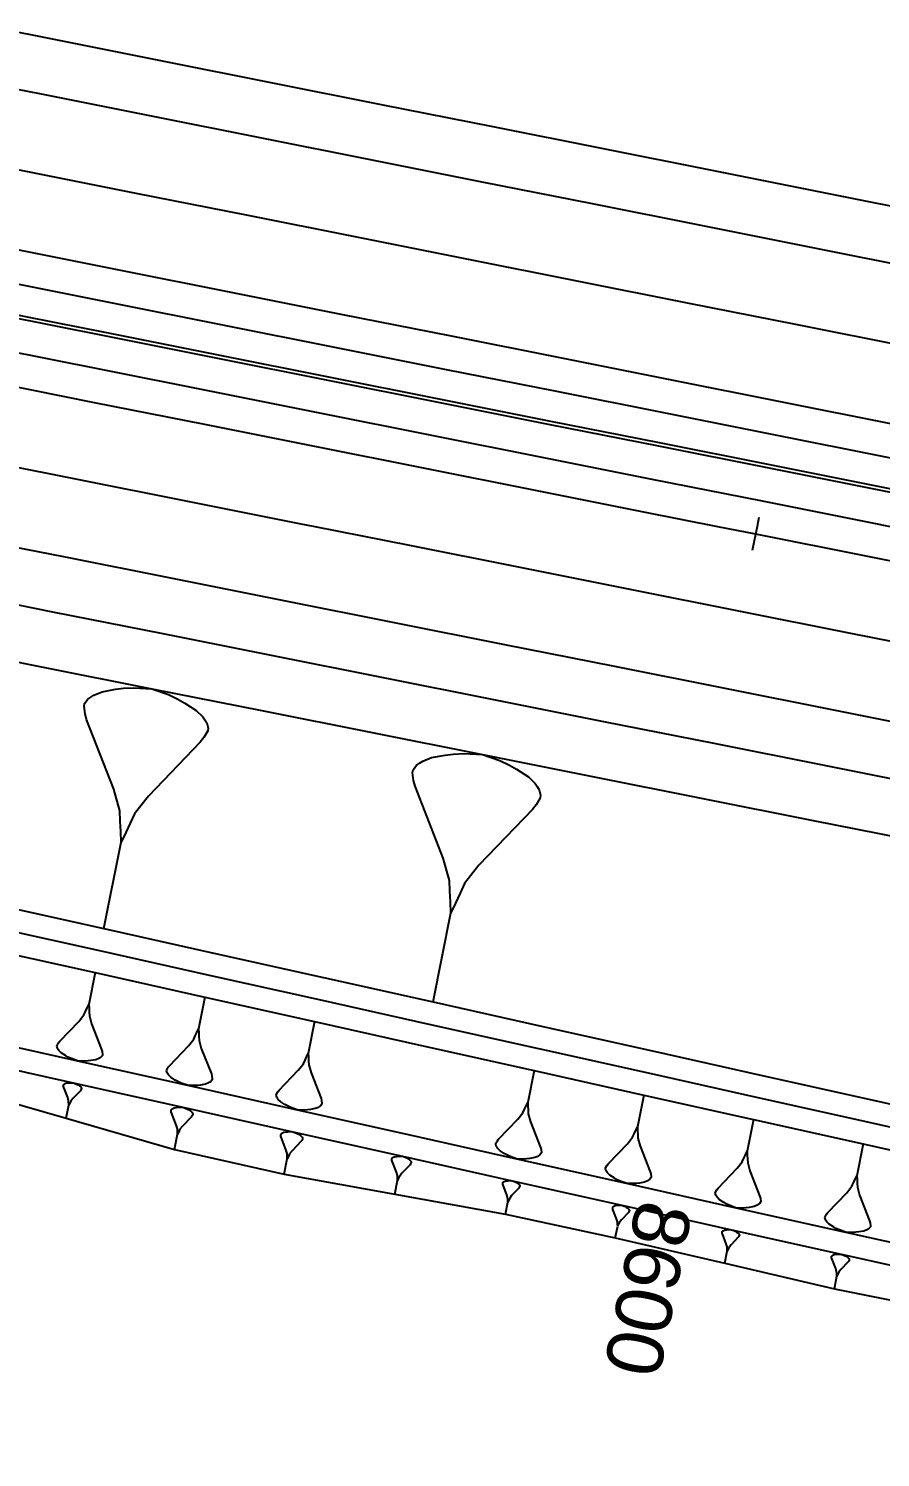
# Model space of a CAD drawing. Extents: x 388537 to 389570, y 804803 to 804975.
# Drawn here: x 389201.3 to 389239.2, y 804858.6 to 804922.2 of the extents above; entities that cross this region are included whole.
import ezdxf
from ezdxf.enums import TextEntityAlignment as Align

# ---------------------------------------------------------------- set-up
doc = ezdxf.new("R2010")
doc.units = 0
doc.layers.get('0').update_dxf_attribs({"linetype": 'CONTINUOUS'})
doc.styles.add('ARIAL', font='ARIAL.FON')

msp = doc.modelspace()

# ---------------------------------------------------------------- linework, layer by layer
at = {"color": 3}
for p, q in [((389233.7483, 804900.4), (389233.6687, 804900)), ((389233.6687, 804900), (389233.4554, 804898.9289))]:
    msp.add_line(p, q, dxfattribs=at)
at = {"color": 7}
for p, q in [((389204.1652, 804892.4895), (389204.5392, 804892.6439)), ((389204.5392, 804892.6439), (389205.1333, 804892.7544)), ((389205.1333, 804892.7544), (389205.4854, 804892.7987)), ((389205.4854, 804892.7987), (389205.9475, 804892.8211)), ((389205.9475, 804892.8211), (389206.7398, 804892.7778)), ((389206.7398, 804892.7778), (389207.4882, 804892.5143)), ((389203.7255, 804892.005), (389203.7474, 804892.1151)), ((389203.7698, 804891.6529), (389203.7255, 804892.005)), ((389203.7474, 804892.1151), (389203.9013, 804892.3132)), ((389203.9013, 804892.3132), (389204.0333, 804892.4014)), ((389204.0333, 804892.4014), (389204.1652, 804892.4895)), ((389207.4882, 804892.5143), (389207.9065, 804892.3166)), ((389207.9065, 804892.3166), (389208.2147, 804892.1408)), ((389208.2147, 804892.1408), (389208.7212, 804891.8112)), ((389203.836, 804891.4109), (389203.7698, 804891.6529)), ((389205.049, 804888.309), (389203.836, 804891.4109)), ((389208.7212, 804891.8112), (389209.0075, 804891.5253)), ((389209.0075, 804891.5253), (389209.0956, 804891.3933)), ((389209.0956, 804891.3933), (389209.1838, 804891.2614)), ((389209.2281, 804890.9093), (389209.0523, 804890.6011)), ((389209.1838, 804891.2614), (389209.25, 804891.0194)), ((389209.25, 804891.0194), (389209.2281, 804890.9093)), ((389208.8984, 804890.4029), (389206.5897, 804888.0022)), ((389209.0523, 804890.6011), (389208.8984, 804890.4029)), ((389218.5223, 804889.3691), (389218.6584, 804889.4601)), ((389218.6584, 804889.4601), (389218.7946, 804889.551)), ((389218.7946, 804889.551), (389219.1805, 804889.7103)), ((389219.1805, 804889.7103), (389219.7934, 804889.8243)), ((389219.7934, 804889.8243), (389220.1567, 804889.87)), ((389220.1567, 804889.87), (389220.6335, 804889.8931)), ((389220.6335, 804889.8931), (389221.4509, 804889.8484)), ((389221.4509, 804889.8484), (389222.2232, 804889.5766)), ((389222.2232, 804889.5766), (389222.6548, 804889.3726)), ((389218.3409, 804889.0511), (389218.3635, 804889.1646)), ((389218.3866, 804888.6878), (389218.3409, 804889.0511)), ((389218.3635, 804889.1646), (389218.5223, 804889.3691)), ((389222.6548, 804889.3726), (389222.9728, 804889.1912)), ((389222.9728, 804889.1912), (389223.4953, 804888.8511)), ((389223.4953, 804888.8511), (389223.7908, 804888.5561)), ((389205.3139, 804887.3409), (389205.049, 804888.309)), ((389218.4549, 804888.4381), (389218.3866, 804888.6878)), ((389219.7065, 804885.2376), (389218.4549, 804888.4381)), ((389223.7908, 804888.5561), (389223.8817, 804888.42)), ((389223.8817, 804888.42), (389223.9726, 804888.2838)), ((389223.9726, 804888.2838), (389224.041, 804888.0341)), ((389206.5897, 804888.0022), (389205.9742, 804887.2094)), ((389223.837, 804887.6025), (389223.6782, 804887.398)), ((389224.0184, 804887.9206), (389223.837, 804887.6025)), ((389224.041, 804888.0341), (389224.0184, 804887.9206)), ((389205.3363, 804886.8788), (389205.3139, 804887.3409)), ((389205.9742, 804887.2094), (389205.7765, 804886.7911)), ((389223.6782, 804887.398), (389221.2961, 804884.9211)), ((389205.3587, 804886.4167), (389205.3363, 804886.8788)), ((389205.3811, 804885.9546), (389205.3587, 804886.4167)), ((389205.5788, 804886.3729), (389205.3811, 804885.9546)), ((389205.7765, 804886.7911), (389205.5788, 804886.3729)), ((389204.6141, 804882.1027), (389205.3811, 804885.9546)), ((389219.9798, 804884.2388), (389219.7065, 804885.2376)), ((389221.2961, 804884.9211), (389220.6611, 804884.1031)), ((389220.0029, 804883.762), (389219.9798, 804884.2388)), ((389220.026, 804883.2852), (389220.0029, 804883.762)), ((389220.6611, 804884.1031), (389220.4571, 804883.6715)), ((389220.0491, 804882.8084), (389220.026, 804883.2852)), ((389220.2531, 804883.2399), (389220.0491, 804882.8084)), ((389220.4571, 804883.6715), (389220.2531, 804883.2399)), ((389219.2577, 804878.8341), (389220.0491, 804882.8084)), ((389204.2235, 804880.1413), (389203.9415, 804878.7251)), ((389203.8688, 804878.5713), (389203.9415, 804878.7251)), ((389203.9415, 804878.7251), (389203.9498, 804878.5552)), ((389209.1047, 804879.0517), (389208.8227, 804877.6356)), ((389203.4972, 804877.9723), (389203.7235, 804878.2637)), ((389203.7235, 804878.2637), (389203.7962, 804878.4175)), ((389203.7962, 804878.4175), (389203.8688, 804878.5713)), ((389203.9498, 804878.5552), (389203.958, 804878.3853)), ((389203.958, 804878.3853), (389203.9662, 804878.2154)), ((389203.9662, 804878.2154), (389204.0636, 804877.8595)), ((389202.6484, 804877.0896), (389203.4972, 804877.9723)), ((389204.0636, 804877.8595), (389204.5096, 804876.719)), ((389208.6774, 804877.328), (389208.7501, 804877.4818)), ((389208.7501, 804877.4818), (389208.8227, 804877.6356)), ((389208.8227, 804877.6356), (389208.831, 804877.4657)), ((389208.831, 804877.4657), (389208.8392, 804877.2958)), ((389213.9859, 804877.9622), (389213.704, 804876.5461)), ((389202.5191, 804876.863), (389202.5271, 804876.9034)), ((389202.5434, 804876.774), (389202.5191, 804876.863)), ((389202.5271, 804876.9034), (389202.5918, 804877.0168)), ((389202.5758, 804876.7255), (389202.5434, 804876.774)), ((389202.6082, 804876.677), (389202.5758, 804876.7255)), ((389202.5918, 804877.0168), (389202.6484, 804877.0896)), ((389204.5096, 804876.719), (389204.5339, 804876.63)), ((389207.5296, 804876.0002), (389208.3784, 804876.8828)), ((389208.3784, 804876.8828), (389208.6047, 804877.1743)), ((389208.6047, 804877.1743), (389208.6774, 804877.328)), ((389208.8392, 804877.2958), (389208.8474, 804877.1259)), ((389208.8474, 804877.1259), (389208.9448, 804876.77)), ((389208.9448, 804876.77), (389209.3908, 804875.6296)), ((389202.7135, 804876.5719), (389202.6082, 804876.677)), ((389202.8997, 804876.4507), (389202.7135, 804876.5719)), ((389203.013, 804876.386), (389202.8997, 804876.4507)), ((389203.1668, 804876.3133), (389203.013, 804876.386)), ((389203.442, 804876.2165), (389203.1668, 804876.3133)), ((389203.7333, 804876.2005), (389203.442, 804876.2165)), ((389203.9032, 804876.2088), (389203.7333, 804876.2005)), ((389204.0326, 804876.2251), (389203.9032, 804876.2088)), ((389204.2511, 804876.2657), (389204.0326, 804876.2251)), ((389204.3886, 804876.3225), (389204.2511, 804876.2657)), ((389204.4371, 804876.3549), (389204.3886, 804876.3225)), ((389204.4856, 804876.3873), (389204.4371, 804876.3549)), ((389204.5422, 804876.4601), (389204.4856, 804876.3873)), ((389204.5339, 804876.63), (389204.5502, 804876.5006)), ((389204.5502, 804876.5006), (389204.5422, 804876.4601)), ((389213.2596, 804875.7933), (389213.4859, 804876.0848)), ((389213.4859, 804876.0848), (389213.5586, 804876.2386)), ((389213.5586, 804876.2386), (389213.6313, 804876.3923)), ((389213.6313, 804876.3923), (389213.704, 804876.5461)), ((389213.704, 804876.5461), (389213.7122, 804876.3762)), ((389213.7122, 804876.3762), (389213.7204, 804876.2063)), ((389213.7204, 804876.2063), (389213.7287, 804876.0364)), ((389207.4004, 804875.7735), (389207.4084, 804875.814)), ((389207.4247, 804875.6846), (389207.4004, 804875.7735)), ((389207.4084, 804875.814), (389207.473, 804875.9273)), ((389207.4571, 804875.6361), (389207.4247, 804875.6846)), ((389207.4895, 804875.5875), (389207.4571, 804875.6361)), ((389207.473, 804875.9273), (389207.5296, 804876.0002)), ((389207.5948, 804875.4824), (389207.4895, 804875.5875)), ((389207.781, 804875.3612), (389207.5948, 804875.4824)), ((389209.3908, 804875.6296), (389209.4151, 804875.5406)), ((389209.4151, 804875.5406), (389209.4314, 804875.4112)), ((389212.4109, 804874.9108), (389213.2596, 804875.7933)), ((389213.7287, 804876.0364), (389213.8261, 804875.6805)), ((389213.8261, 804875.6805), (389214.272, 804874.5402)), ((389223.7484, 804875.7831), (389223.4664, 804874.3671)), ((389202.8047, 804875.1224), (389202.8079, 804875.1385)), ((389202.8112, 804875.0708), (389202.8047, 804875.1224)), ((389202.8079, 804875.1385), (389202.8305, 804875.1676)), ((389202.8209, 804875.0353), (389202.8112, 804875.0708)), ((389202.9988, 804874.5804), (389202.8209, 804875.0353)), ((389202.8305, 804875.1676), (389202.8498, 804875.1805)), ((389202.8498, 804875.1805), (389202.8692, 804875.1935)), ((389202.8692, 804875.1935), (389202.924, 804875.2161)), ((389202.924, 804875.2161), (389203.0111, 804875.2323)), ((389203.0111, 804875.2323), (389203.0628, 804875.2388)), ((389203.0628, 804875.2388), (389203.1305, 804875.2421)), ((389203.1305, 804875.2421), (389203.2467, 804875.2357)), ((389203.5633, 804874.8875), (389203.2247, 804874.5354)), ((389203.2467, 804875.2357), (389203.3565, 804875.1971)), ((389203.3565, 804875.1971), (389203.4178, 804875.1681)), ((389203.4178, 804875.1681), (389203.463, 804875.1423)), ((389203.463, 804875.1423), (389203.5373, 804875.094)), ((389203.5373, 804875.094), (389203.5793, 804875.0521)), ((389203.5858, 804874.9165), (389203.5633, 804874.8875)), ((389203.5793, 804875.0521), (389203.5922, 804875.0327)), ((389203.6116, 804874.9617), (389203.5858, 804874.9165)), ((389203.5922, 804875.0327), (389203.6051, 804875.0134)), ((389203.6051, 804875.0134), (389203.6148, 804874.9779)), ((389203.6148, 804874.9779), (389203.6116, 804874.9617)), ((389207.8943, 804875.2966), (389207.781, 804875.3612)), ((389208.0481, 804875.2239), (389207.8943, 804875.2966)), ((389208.3232, 804875.1271), (389208.0481, 804875.2239)), ((389208.6145, 804875.1111), (389208.3232, 804875.1271)), ((389208.7844, 804875.1194), (389208.6145, 804875.1111)), ((389208.9138, 804875.1357), (389208.7844, 804875.1194)), ((389209.1323, 804875.1763), (389208.9138, 804875.1357)), ((389209.2698, 804875.233), (389209.1323, 804875.1763)), ((389209.3183, 804875.2654), (389209.2698, 804875.233)), ((389209.3668, 804875.2979), (389209.3183, 804875.2654)), ((389209.4234, 804875.3707), (389209.3668, 804875.2979)), ((389209.4314, 804875.4112), (389209.4234, 804875.3707)), ((389212.2897, 804874.7246), (389212.3543, 804874.8379)), ((389212.3543, 804874.8379), (389212.4109, 804874.9108)), ((389202.935, 804873.6703), (389203.0475, 804874.2351)), ((389203.0376, 804874.4384), (389202.9988, 804874.5804)), ((389203.0409, 804874.3707), (389203.0376, 804874.4384)), ((389203.0442, 804874.3029), (389203.0409, 804874.3707)), ((389203.0475, 804874.2351), (389203.0442, 804874.3029)), ((389203.0765, 804874.2965), (389203.0475, 804874.2351)), ((389203.1055, 804874.3578), (389203.0765, 804874.2965)), ((389203.1344, 804874.4191), (389203.1055, 804874.3578)), ((389203.2247, 804874.5354), (389203.1344, 804874.4191)), ((389212.2816, 804874.6841), (389212.2897, 804874.7246)), ((389212.306, 804874.5951), (389212.2816, 804874.6841)), ((389212.3384, 804874.5466), (389212.306, 804874.5951)), ((389212.3708, 804874.4981), (389212.3384, 804874.5466)), ((389212.476, 804874.393), (389212.3708, 804874.4981)), ((389212.6622, 804874.2718), (389212.476, 804874.393)), ((389212.7755, 804874.2072), (389212.6622, 804874.2718)), ((389212.9293, 804874.1345), (389212.7755, 804874.2072)), ((389214.1995, 804874.176), (389214.151, 804874.1436)), ((389214.248, 804874.2084), (389214.1995, 804874.176)), ((389214.3046, 804874.2813), (389214.248, 804874.2084)), ((389214.272, 804874.5402), (389214.2963, 804874.4512)), ((389214.2963, 804874.4512), (389214.3126, 804874.3218)), ((389214.3126, 804874.3218), (389214.3046, 804874.2813)), ((389223.321, 804874.0596), (389223.3937, 804874.2134)), ((389223.3937, 804874.2134), (389223.4664, 804874.3671)), ((389223.4664, 804874.3671), (389223.4746, 804874.1973)), ((389223.4746, 804874.1973), (389223.4829, 804874.0274)), ((389228.6296, 804874.6936), (389228.3476, 804873.2776)), ((389207.5984, 804874.0106), (389207.6023, 804874.0299)), ((389207.6062, 804873.9487), (389207.5984, 804874.0106)), ((389207.6023, 804874.0299), (389207.6293, 804874.0647)), ((389207.6178, 804873.9062), (389207.6062, 804873.9487)), ((389207.8309, 804873.3612), (389207.6178, 804873.9062)), ((389207.6293, 804874.0647), (389207.6525, 804874.0802)), ((389207.6525, 804874.0802), (389207.6757, 804874.0957)), ((389207.6757, 804874.0957), (389207.7414, 804874.1228)), ((389207.7414, 804874.1228), (389207.8457, 804874.1422)), ((389207.8457, 804874.1422), (389207.9076, 804874.15)), ((389207.9076, 804874.15), (389207.9888, 804874.1539)), ((389207.9888, 804874.1539), (389208.1279, 804874.1463)), ((389208.5072, 804873.7291), (389208.1016, 804873.3074)), ((389208.1279, 804874.1463), (389208.2594, 804874.1)), ((389208.2594, 804874.1), (389208.3329, 804874.0653)), ((389208.3329, 804874.0653), (389208.3871, 804874.0344)), ((389208.3871, 804874.0344), (389208.476, 804873.9765)), ((389208.476, 804873.9765), (389208.5263, 804873.9263)), ((389208.5342, 804873.7639), (389208.5072, 804873.7291)), ((389208.5263, 804873.9263), (389208.5418, 804873.9031)), ((389208.5651, 804873.8181), (389208.5342, 804873.7639)), ((389208.5418, 804873.9031), (389208.5573, 804873.8799)), ((389208.5573, 804873.8799), (389208.5689, 804873.8374)), ((389208.5689, 804873.8374), (389208.5651, 804873.8181)), ((389213.2045, 804874.0377), (389212.9293, 804874.1345)), ((389213.4957, 804874.0217), (389213.2045, 804874.0377)), ((389213.6656, 804874.03), (389213.4957, 804874.0217)), ((389213.7951, 804874.0462), (389213.6656, 804874.03)), ((389214.0135, 804874.0869), (389213.7951, 804874.0462)), ((389214.151, 804874.1436), (389214.0135, 804874.0869)), ((389222.1734, 804872.7319), (389223.0221, 804873.6144)), ((389223.0221, 804873.6144), (389223.2484, 804873.9058)), ((389223.2484, 804873.9058), (389223.321, 804874.0596)), ((389223.4829, 804874.0274), (389223.4911, 804873.8575)), ((389223.4911, 804873.8575), (389223.5885, 804873.5016)), ((389233.5108, 804873.604), (389233.2288, 804872.1882)), ((389207.7545, 804872.2709), (389207.8893, 804872.9476)), ((389207.8775, 804873.1912), (389207.8309, 804873.3612)), ((389207.8814, 804873.11), (389207.8775, 804873.1912)), ((389207.8853, 804873.0288), (389207.8814, 804873.11)), ((389207.8893, 804872.9476), (389207.8853, 804873.0288)), ((389207.924, 804873.0211), (389207.8893, 804872.9476)), ((389207.9587, 804873.0946), (389207.924, 804873.0211)), ((389207.9935, 804873.1681), (389207.9587, 804873.0946)), ((389208.1016, 804873.3074), (389207.9935, 804873.1681)), ((389212.4761, 804872.9203), (389212.48, 804872.9397)), ((389212.484, 804872.858), (389212.4761, 804872.9203)), ((389212.48, 804872.9397), (389212.5072, 804872.9748)), ((389212.5072, 804872.9748), (389212.5306, 804872.9904)), ((389212.5306, 804872.9904), (389212.5539, 804873.0059)), ((389212.5539, 804873.0059), (389212.62, 804873.0332)), ((389212.62, 804873.0332), (389212.7251, 804873.0528)), ((389212.7251, 804873.0528), (389212.7874, 804873.0606)), ((389212.7874, 804873.0606), (389212.8691, 804873.0646)), ((389212.8691, 804873.0646), (389213.0092, 804873.0569)), ((389213.0092, 804873.0569), (389213.1415, 804873.0103)), ((389213.1415, 804873.0103), (389213.2155, 804872.9754)), ((389213.2155, 804872.9754), (389213.27, 804872.9443)), ((389213.27, 804872.9443), (389213.3596, 804872.886)), ((389223.5885, 804873.5016), (389224.0344, 804872.3613)), ((389228.1296, 804872.8164), (389228.2023, 804872.9701)), ((389228.2023, 804872.9701), (389228.2749, 804873.1239)), ((389228.2749, 804873.1239), (389228.3476, 804873.2776)), ((389228.3476, 804873.2776), (389228.3559, 804873.1078)), ((389228.3559, 804873.1078), (389228.3641, 804872.9379)), ((389228.3641, 804872.9379), (389228.3723, 804872.768)), ((389212.4957, 804872.8152), (389212.484, 804872.858)), ((389212.7102, 804872.2667), (389212.4957, 804872.8152)), ((389212.757, 804872.0955), (389212.7102, 804872.2667)), ((389213.3909, 804872.6369), (389212.9827, 804872.2124)), ((389213.3596, 804872.886), (389213.4102, 804872.8354)), ((389213.4181, 804872.672), (389213.3909, 804872.6369)), ((389213.4102, 804872.8354), (389213.4258, 804872.8121)), ((389213.4492, 804872.7265), (389213.4181, 804872.672)), ((389213.4258, 804872.8121), (389213.4414, 804872.7888)), ((389213.4414, 804872.7888), (389213.4531, 804872.746)), ((389213.4531, 804872.746), (389213.4492, 804872.7265)), ((389222.0441, 804872.5053), (389222.0522, 804872.5457)), ((389222.0685, 804872.4163), (389222.0441, 804872.5053)), ((389222.0522, 804872.5457), (389222.1168, 804872.659)), ((389222.1009, 804872.3678), (389222.0685, 804872.4163)), ((389222.1333, 804872.3193), (389222.1009, 804872.3678)), ((389222.1168, 804872.659), (389222.1734, 804872.7319)), ((389222.2386, 804872.2142), (389222.1333, 804872.3193)), ((389224.0344, 804872.3613), (389224.0587, 804872.2723)), ((389224.0587, 804872.2723), (389224.075, 804872.1429)), ((389227.0547, 804871.6424), (389227.9033, 804872.5249)), ((389227.9033, 804872.5249), (389228.1296, 804872.8164)), ((389228.3723, 804872.768), (389228.4697, 804872.4122)), ((389228.4697, 804872.4122), (389228.9156, 804871.2719)), ((389238.392, 804872.5145), (389238.1101, 804871.0987)), ((389212.6333, 804871.1692), (389212.7689, 804871.8503)), ((389212.761, 804872.0138), (389212.757, 804872.0955)), ((389212.765, 804871.932), (389212.761, 804872.0138)), ((389212.7689, 804871.8503), (389212.765, 804871.932)), ((389212.8039, 804871.9243), (389212.7689, 804871.8503)), ((389212.8388, 804871.9983), (389212.8039, 804871.9243)), ((389212.8738, 804872.0722), (389212.8388, 804871.9983)), ((389212.9827, 804872.2124), (389212.8738, 804872.0722)), ((389217.415, 804871.8456), (389217.4184, 804871.863)), ((389217.4219, 804871.7901), (389217.415, 804871.8456)), ((389217.4184, 804871.863), (389217.4427, 804871.8942)), ((389217.4324, 804871.7519), (389217.4219, 804871.7901)), ((389217.6237, 804871.2626), (389217.4324, 804871.7519)), ((389217.4427, 804871.8942), (389217.4635, 804871.9081)), ((389217.4635, 804871.9081), (389217.4843, 804871.922)), ((389217.4843, 804871.922), (389217.5433, 804871.9464)), ((389217.5433, 804871.9464), (389217.637, 804871.9638)), ((389217.637, 804871.9638), (389217.6925, 804871.9708)), ((389217.6925, 804871.9708), (389217.7654, 804871.9743)), ((389217.7654, 804871.9743), (389217.8904, 804871.9675)), ((389217.8904, 804871.9675), (389218.0085, 804871.9259)), ((389218.0085, 804871.9259), (389218.0745, 804871.8948)), ((389218.0745, 804871.8948), (389218.1231, 804871.867)), ((389218.1231, 804871.867), (389218.203, 804871.815)), ((389218.203, 804871.815), (389218.2481, 804871.7699)), ((389218.2481, 804871.7699), (389218.262, 804871.7491)), ((389218.2829, 804871.6728), (389218.2552, 804871.6242)), ((389218.262, 804871.7491), (389218.2759, 804871.7283)), ((389218.2759, 804871.7283), (389218.2864, 804871.6901)), ((389218.2864, 804871.6901), (389218.2829, 804871.6728)), ((389222.4247, 804872.093), (389222.2386, 804872.2142)), ((389222.538, 804872.0284), (389222.4247, 804872.093)), ((389222.6918, 804871.9557), (389222.538, 804872.0284)), ((389222.9669, 804871.8588), (389222.6918, 804871.9557)), ((389223.2582, 804871.8429), (389222.9669, 804871.8588)), ((389223.4281, 804871.8511), (389223.2582, 804871.8429)), ((389223.5575, 804871.8674), (389223.4281, 804871.8511)), ((389223.7759, 804871.9081), (389223.5575, 804871.8674)), ((389223.9134, 804871.9648), (389223.7759, 804871.9081)), ((389223.9619, 804871.9972), (389223.9134, 804871.9648)), ((389224.0104, 804872.0296), (389223.9619, 804871.9972)), ((389224.067, 804872.1025), (389224.0104, 804872.0296)), ((389224.075, 804872.1429), (389224.067, 804872.1025)), ((389226.9981, 804871.5696), (389227.0547, 804871.6424)), ((389232.7846, 804871.4355), (389233.0108, 804871.7269)), ((389233.0108, 804871.7269), (389233.0835, 804871.8806)), ((389233.0835, 804871.8806), (389233.1562, 804872.0344)), ((389233.1562, 804872.0344), (389233.2288, 804872.1882)), ((389233.2288, 804872.1882), (389233.2371, 804872.0183)), ((389233.2371, 804872.0183), (389233.2453, 804871.8484)), ((389233.2453, 804871.8484), (389233.2535, 804871.6785)), ((389233.2535, 804871.6785), (389233.3509, 804871.3227)), ((389217.6655, 804871.1099), (389217.6237, 804871.2626)), ((389217.669, 804871.037), (389217.6655, 804871.1099)), ((389217.6726, 804870.9641), (389217.669, 804871.037)), ((389217.7385, 804871.0232), (389217.7073, 804870.9572)), ((389217.7697, 804871.0892), (389217.7385, 804871.0232)), ((389217.8668, 804871.2142), (389217.7697, 804871.0892)), ((389218.2309, 804871.5929), (389217.8668, 804871.2142)), ((389218.2552, 804871.6242), (389218.2309, 804871.5929)), ((389226.9254, 804871.4158), (389226.9335, 804871.4563)), ((389226.9498, 804871.3269), (389226.9254, 804871.4158)), ((389226.9335, 804871.4563), (389226.9981, 804871.5696)), ((389226.9822, 804871.2784), (389226.9498, 804871.3269)), ((389227.0146, 804871.2298), (389226.9822, 804871.2784)), ((389227.1198, 804871.1248), (389227.0146, 804871.2298)), ((389227.306, 804871.0036), (389227.1198, 804871.1248)), ((389227.4193, 804870.939), (389227.306, 804871.0036)), ((389228.9482, 804871.013), (389228.8916, 804870.9402)), ((389228.9156, 804871.2719), (389228.9399, 804871.1829)), ((389228.9399, 804871.1829), (389228.9562, 804871.0535)), ((389228.9562, 804871.0535), (389228.9482, 804871.013)), ((389231.9359, 804870.553), (389232.7846, 804871.4355)), ((389233.3509, 804871.3227), (389233.7968, 804870.1825)), ((389238.0374, 804870.9449), (389238.1101, 804871.0987)), ((389238.1101, 804871.0987), (389238.1183, 804870.9288)), ((389217.5551, 804870.2836), (389217.6761, 804870.8912)), ((389217.6761, 804870.8912), (389217.6726, 804870.9641)), ((389217.7073, 804870.9572), (389217.6761, 804870.8912)), ((389222.3529, 804870.7707), (389222.3559, 804870.786)), ((389222.359, 804870.7218), (389222.3529, 804870.7707)), ((389222.3559, 804870.786), (389222.3773, 804870.8136)), ((389222.3682, 804870.6882), (389222.359, 804870.7218)), ((389222.5367, 804870.2572), (389222.3682, 804870.6882)), ((389222.3773, 804870.8136), (389222.3956, 804870.8258)), ((389222.3956, 804870.8258), (389222.414, 804870.838)), ((389222.414, 804870.838), (389222.4659, 804870.8595)), ((389222.4659, 804870.8595), (389222.5485, 804870.8749)), ((389222.5485, 804870.8749), (389222.5974, 804870.881)), ((389222.5974, 804870.881), (389222.6616, 804870.8841)), ((389222.6616, 804870.8841), (389222.7717, 804870.8781)), ((389223.0716, 804870.5481), (389222.7508, 804870.2146)), ((389222.7717, 804870.8781), (389222.8756, 804870.8415)), ((389222.8756, 804870.8415), (389222.9338, 804870.814)), ((389222.9338, 804870.814), (389222.9766, 804870.7896)), ((389222.9766, 804870.7896), (389223.0469, 804870.7438)), ((389223.0469, 804870.7438), (389223.0867, 804870.7041)), ((389223.0929, 804870.5757), (389223.0716, 804870.5481)), ((389223.0867, 804870.7041), (389223.099, 804870.6858)), ((389223.1174, 804870.6185), (389223.0929, 804870.5757)), ((389223.099, 804870.6858), (389223.1112, 804870.6674)), ((389223.1112, 804870.6674), (389223.1204, 804870.6338)), ((389223.1204, 804870.6338), (389223.1174, 804870.6185)), ((389227.573, 804870.8663), (389227.4193, 804870.939)), ((389227.8482, 804870.7694), (389227.573, 804870.8663)), ((389228.1394, 804870.7535), (389227.8482, 804870.7694)), ((389228.3093, 804870.7617), (389228.1394, 804870.7535)), ((389228.4387, 804870.778), (389228.3093, 804870.7617)), ((389228.6571, 804870.8187), (389228.4387, 804870.778)), ((389228.7946, 804870.8754), (389228.6571, 804870.8187)), ((389228.8431, 804870.9078), (389228.7946, 804870.8754)), ((389228.8916, 804870.9402), (389228.8431, 804870.9078)), ((389231.8067, 804870.3264), (389231.8147, 804870.3669)), ((389231.8147, 804870.3669), (389231.8794, 804870.4802)), ((389231.8794, 804870.4802), (389231.9359, 804870.553)), ((389237.6658, 804870.346), (389237.892, 804870.6374)), ((389237.892, 804870.6374), (389237.9647, 804870.7912)), ((389237.9647, 804870.7912), (389238.0374, 804870.9449)), ((389238.1183, 804870.9288), (389238.1265, 804870.7589)), ((389238.1265, 804870.7589), (389238.1348, 804870.5891)), ((389238.1348, 804870.5891), (389238.2321, 804870.2332)), ((389222.4763, 804869.395), (389222.5829, 804869.9301)), ((389222.5736, 804870.1227), (389222.5367, 804870.2572)), ((389222.5767, 804870.0585), (389222.5736, 804870.1227)), ((389222.5798, 804869.9943), (389222.5767, 804870.0585)), ((389222.5829, 804869.9301), (389222.5798, 804869.9943)), ((389222.6104, 804869.9882), (389222.5829, 804869.9301)), ((389222.6378, 804870.0463), (389222.6104, 804869.9882)), ((389222.6653, 804870.1045), (389222.6378, 804870.0463)), ((389222.7508, 804870.2146), (389222.6653, 804870.1045)), ((389227.2469, 804869.6988), (389227.2678, 804869.7257)), ((389227.2678, 804869.7257), (389227.2857, 804869.7376)), ((389227.2857, 804869.7376), (389227.3036, 804869.7496)), ((389227.3036, 804869.7496), (389227.3544, 804869.7705)), ((389227.3544, 804869.7705), (389227.4349, 804869.7855)), ((389227.4349, 804869.7855), (389227.4827, 804869.7915)), ((389227.4827, 804869.7915), (389227.5454, 804869.7946)), ((389227.5454, 804869.7946), (389227.6529, 804869.7887)), ((389227.6529, 804869.7887), (389227.7544, 804869.7529)), ((389227.7544, 804869.7529), (389227.8112, 804869.7261)), ((389227.8112, 804869.7261), (389227.853, 804869.7023)), ((389231.831, 804870.2374), (389231.8067, 804870.3264)), ((389231.8634, 804870.1889), (389231.831, 804870.2374)), ((389231.8958, 804870.1404), (389231.8634, 804870.1889)), ((389232.0011, 804870.0353), (389231.8958, 804870.1404)), ((389232.1872, 804869.9142), (389232.0011, 804870.0353)), ((389232.3005, 804869.8495), (389232.1872, 804869.9142)), ((389232.4543, 804869.7769), (389232.3005, 804869.8495)), ((389232.7294, 804869.68), (389232.4543, 804869.7769)), ((389233.5383, 804869.7292), (389233.3199, 804869.6886)), ((389233.6758, 804869.786), (389233.5383, 804869.7292)), ((389233.7243, 804869.8184), (389233.6758, 804869.786)), ((389233.7728, 804869.8508), (389233.7243, 804869.8184)), ((389233.8294, 804869.9236), (389233.7728, 804869.8508)), ((389233.7968, 804870.1825), (389233.8211, 804870.0935)), ((389233.8211, 804870.0935), (389233.8374, 804869.9641)), ((389233.8374, 804869.9641), (389233.8294, 804869.9236)), ((389236.8172, 804869.4636), (389237.6658, 804870.346)), ((389238.2321, 804870.2332), (389238.678, 804869.093)), ((389227.244, 804869.6839), (389227.2469, 804869.6988)), ((389227.25, 804869.6361), (389227.244, 804869.6839)), ((389227.259, 804869.6033), (389227.25, 804869.6361)), ((389227.4235, 804869.1824), (389227.259, 804869.6033)), ((389227.4595, 804869.0511), (389227.4235, 804869.1824)), ((389227.6325, 804869.1408), (389227.549, 804869.0333)), ((389227.9457, 804869.4665), (389227.6325, 804869.1408)), ((389227.853, 804869.7023), (389227.9217, 804869.6576)), ((389227.9217, 804869.6576), (389227.9605, 804869.6188)), ((389227.9666, 804869.4934), (389227.9457, 804869.4665)), ((389227.9605, 804869.6188), (389227.9725, 804869.6009)), ((389227.9905, 804869.5352), (389227.9666, 804869.4934)), ((389227.9725, 804869.6009), (389227.9844, 804869.583)), ((389227.9844, 804869.583), (389227.9934, 804869.5501)), ((389227.9934, 804869.5501), (389227.9905, 804869.5352)), ((389233.0206, 804869.6641), (389232.7294, 804869.68)), ((389233.1905, 804869.6723), (389233.0206, 804869.6641)), ((389233.3199, 804869.6886), (389233.1905, 804869.6723)), ((389236.6879, 804869.237), (389236.696, 804869.2774)), ((389236.7123, 804869.148), (389236.6879, 804869.237)), ((389236.696, 804869.2774), (389236.7606, 804869.3907)), ((389236.7447, 804869.0995), (389236.7123, 804869.148)), ((389236.7771, 804869.051), (389236.7447, 804869.0995)), ((389236.7606, 804869.3907), (389236.8172, 804869.4636)), ((389238.678, 804869.093), (389238.7023, 804869.0041)), ((389227.3645, 804868.3405), (389227.4686, 804868.863)), ((389227.4625, 804868.9884), (389227.4595, 804869.0511)), ((389227.4655, 804868.9257), (389227.4625, 804868.9884)), ((389227.4686, 804868.863), (389227.4655, 804868.9257)), ((389227.4954, 804868.9198), (389227.4686, 804868.863)), ((389227.5222, 804868.9765), (389227.4954, 804868.9198)), ((389227.549, 804869.0333), (389227.5222, 804868.9765)), ((389232.1128, 804868.5913), (389232.1159, 804868.6067)), ((389232.119, 804868.5421), (389232.1128, 804868.5913)), ((389232.1159, 804868.6067), (389232.1374, 804868.6344)), ((389232.1283, 804868.5082), (389232.119, 804868.5421)), ((389232.2978, 804868.0747), (389232.1283, 804868.5082)), ((389232.1374, 804868.6344), (389232.1559, 804868.6467)), ((389232.1559, 804868.6467), (389232.1743, 804868.659)), ((389232.1743, 804868.659), (389232.2266, 804868.6806)), ((389232.2266, 804868.6806), (389232.3096, 804868.696)), ((389232.3096, 804868.696), (389232.3588, 804868.7022)), ((389232.3588, 804868.7022), (389232.4234, 804868.7053)), ((389232.4234, 804868.7053), (389232.5341, 804868.6993)), ((389232.5341, 804868.6993), (389232.6387, 804868.6625)), ((389232.6387, 804868.6625), (389232.6972, 804868.6348)), ((389232.6972, 804868.6348), (389232.7403, 804868.6103)), ((389232.7403, 804868.6103), (389232.811, 804868.5642)), ((389232.811, 804868.5642), (389232.8511, 804868.5242)), ((389232.8511, 804868.5242), (389232.8634, 804868.5058)), ((389232.8634, 804868.5058), (389232.8757, 804868.4873)), ((389232.8757, 804868.4873), (389232.885, 804868.4535)), ((389232.885, 804868.4535), (389232.8819, 804868.4381)), ((389236.8823, 804868.9459), (389236.7771, 804869.051)), ((389237.0685, 804868.8247), (389236.8823, 804868.9459)), ((389237.1818, 804868.7601), (389237.0685, 804868.8247)), ((389237.3355, 804868.6875), (389237.1818, 804868.7601)), ((389237.6106, 804868.5906), (389237.3355, 804868.6875)), ((389237.9019, 804868.5747), (389237.6106, 804868.5906)), ((389238.0717, 804868.5829), (389237.9019, 804868.5747)), ((389238.2011, 804868.5992), (389238.0717, 804868.5829)), ((389238.4195, 804868.6398), (389238.2011, 804868.5992)), ((389238.557, 804868.6966), (389238.4195, 804868.6398)), ((389238.6055, 804868.729), (389238.557, 804868.6966)), ((389238.654, 804868.7614), (389238.6055, 804868.729)), ((389238.7106, 804868.8342), (389238.654, 804868.7614)), ((389238.7023, 804869.0041), (389238.7186, 804868.8747)), ((389238.7186, 804868.8747), (389238.7106, 804868.8342)), ((389232.3348, 804867.9394), (389232.2978, 804868.0747)), ((389232.338, 804867.8748), (389232.3348, 804867.9394)), ((389232.3411, 804867.8103), (389232.338, 804867.8748)), ((389232.3442, 804867.7457), (389232.3411, 804867.8103)), ((389232.3995, 804867.8626), (389232.3719, 804867.8041)), ((389232.4271, 804867.921), (389232.3995, 804867.8626)), ((389232.5132, 804868.0318), (389232.4271, 804867.921)), ((389232.8358, 804868.3674), (389232.5132, 804868.0318)), ((389232.8573, 804868.3951), (389232.8358, 804868.3674)), ((389232.8819, 804868.4381), (389232.8573, 804868.3951)), ((389232.237, 804867.2073), (389232.3442, 804867.7457)), ((389232.3719, 804867.8041), (389232.3442, 804867.7457)), ((389236.9818, 804867.4987), (389236.9849, 804867.5145)), ((389236.9881, 804867.4481), (389236.9818, 804867.4987)), ((389236.9849, 804867.5145), (389237.007, 804867.5431)), ((389236.9977, 804867.4133), (389236.9881, 804867.4481)), ((389237.1721, 804866.967), (389236.9977, 804867.4133)), ((389237.007, 804867.5431), (389237.026, 804867.5557)), ((389237.026, 804867.5557), (389237.045, 804867.5684)), ((389237.045, 804867.5684), (389237.0988, 804867.5906)), ((389237.0988, 804867.5906), (389237.1843, 804867.6065)), ((389237.1843, 804867.6065), (389237.2349, 804867.6129)), ((389237.2349, 804867.6129), (389237.3014, 804867.6161)), ((389237.3014, 804867.6161), (389237.4154, 804867.6099)), ((389237.7259, 804867.2682), (389237.3938, 804866.9229)), ((389237.4154, 804867.6099), (389237.523, 804867.572)), ((389237.523, 804867.572), (389237.5832, 804867.5435)), ((389237.5832, 804867.5435), (389237.6275, 804867.5182)), ((389237.6275, 804867.5182), (389237.7004, 804867.4708)), ((389237.7004, 804867.4708), (389237.7416, 804867.4297)), ((389237.748, 804867.2968), (389237.7259, 804867.2682)), ((389237.7416, 804867.4297), (389237.7542, 804867.4107)), ((389237.7733, 804867.3411), (389237.748, 804867.2968)), ((389237.7542, 804867.4107), (389237.7669, 804867.3917)), ((389237.7669, 804867.3917), (389237.7765, 804867.3569)), ((389237.7765, 804867.3569), (389237.7733, 804867.3411)), ((389237.1096, 804866.0743), (389237.2199, 804866.6284)), ((389237.2102, 804866.8278), (389237.1721, 804866.967)), ((389237.2135, 804866.7613), (389237.2102, 804866.8278)), ((389237.2167, 804866.6948), (389237.2135, 804866.7613)), ((389237.2199, 804866.6284), (389237.2167, 804866.6948)), ((389237.2484, 804866.6885), (389237.2199, 804866.6284)), ((389237.2768, 804866.7487), (389237.2484, 804866.6885)), ((389237.3052, 804866.8089), (389237.2768, 804866.7487)), ((389237.3938, 804866.9229), (389237.3052, 804866.8089))]:
    msp.add_line(p, q, dxfattribs=at)
at = {"color": 2, "linetype": 'CONTINUOUS'}
for points in [[(389200, 804922.1597), (389202.3028, 804921.7012), (389207.2065, 804920.7247), (389212.1102, 804919.7483), (389217.014, 804918.7718), (389221.9177, 804917.7954), (389226.8214, 804916.8189), (389231.7252, 804915.8425), (389236.6289, 804914.866), (389241.5326, 804913.8896), (389246.4363, 804912.9131), (389251.3401, 804911.9367), (389256.2438, 804910.9602), (389261.1475, 804909.9838), (389266.0512, 804909.0073), (389270.955, 804908.0309), (389275.8587, 804907.0544), (389280.7624, 804906.078), (389285.6662, 804905.1015), (389290.5699, 804904.1251), (389295.4736, 804903.1486), (389300, 804902.2473)], [(389200, 804910.9438), (389200.1546, 804910.913), (389205.0583, 804909.9365), (389209.9621, 804908.9601), (389214.8658, 804907.9836), (389219.7695, 804907.0072), (389224.6732, 804906.0307), (389229.577, 804905.0543), (389234.4807, 804904.0778), (389239.3844, 804903.1014), (389244.2881, 804902.1249), (389249.1919, 804901.1485), (389254.0956, 804900.172), (389254.9595, 804900)], [(389200, 804907.8849), (389204.4725, 804906.9943), (389209.3762, 804906.0178), (389214.2799, 804905.0414), (389219.1836, 804904.0649), (389224.0874, 804903.0885), (389228.9911, 804902.112), (389233.8948, 804901.1356), (389238.7985, 804900.1591), (389239.5977, 804900)], [(389200, 804896.6689), (389202.3243, 804896.2061), (389207.228, 804895.2296), (389212.1317, 804894.2532), (389217.0354, 804893.2767), (389221.9392, 804892.3003), (389226.8429, 804891.3238), (389231.7466, 804890.3474), (389236.6504, 804889.3709), (389241.5541, 804888.3945), (389246.4578, 804887.418), (389251.3615, 804886.4416), (389256.2653, 804885.4651), (389261.169, 804884.4887), (389266.0727, 804883.5122), (389270.9764, 804882.5358), (389275.8802, 804881.5593), (389280.7839, 804880.5829), (389285.6876, 804879.6064), (389290.5914, 804878.63), (389295.4951, 804877.6535), (389300, 804876.7565)]]:
    msp.add_lwpolyline(points, dxfattribs=at)
at = {"color": 7, "linetype": 'CONTINUOUS'}
for points in [[(389200, 804919.6106), (389201.8146, 804919.2493), (389206.7183, 804918.2729), (389211.622, 804917.2964), (389216.5257, 804916.32), (389221.4295, 804915.3435), (389226.3332, 804914.3671), (389231.2369, 804913.3906), (389236.1407, 804912.4142), (389241.0444, 804911.4377), (389245.9481, 804910.4613), (389250.8518, 804909.4848), (389255.7556, 804908.5084), (389260.6593, 804907.5319), (389265.563, 804906.5555), (389270.4667, 804905.579), (389275.3705, 804904.6025), (389280.2742, 804903.6261), (389285.1779, 804902.6496), (389290.0817, 804901.6732), (389294.9854, 804900.6967), (389298.4844, 804900)], [(389200, 804916.0419), (389201.131, 804915.8167), (389206.0348, 804914.8403), (389210.9385, 804913.8638), (389215.8422, 804912.8874), (389220.746, 804911.9109), (389225.6497, 804910.9345), (389230.5534, 804909.958), (389235.4571, 804908.9816), (389240.3609, 804908.0051), (389245.2646, 804907.0286), (389250.1683, 804906.0522), (389255.072, 804905.0757), (389259.9758, 804904.0993), (389264.8795, 804903.1228), (389269.7832, 804902.1464), (389274.687, 804901.1699), (389279.5907, 804900.1935), (389280.5624, 804900)], [(389200, 804912.4732), (389200.4475, 804912.3841), (389205.3513, 804911.4077), (389210.255, 804910.4312), (389215.1587, 804909.4547), (389220.0624, 804908.4783), (389224.9662, 804907.5018), (389229.8699, 804906.5254), (389234.7736, 804905.5489), (389239.6774, 804904.5725), (389244.5811, 804903.596), (389249.4848, 804902.6196), (389254.3885, 804901.6431), (389259.2923, 804900.6667), (389262.6403, 804900)], [(389200, 804906.3554), (389204.1795, 804905.5232), (389209.0832, 804904.5467), (389213.987, 804903.5703), (389218.8907, 804902.5938), (389223.7944, 804901.6174), (389228.6982, 804900.6409), (389231.9168, 804900)], [(389200, 804902.7867), (389203.496, 804902.0906), (389208.3997, 804901.1141), (389213.3035, 804900.1377), (389213.9948, 804900)], [(389213.9948, 804900), (389218.2072, 804899.1612), (389223.1109, 804898.1848), (389228.0146, 804897.2083), (389232.9184, 804896.2319), (389237.8221, 804895.2554), (389242.7258, 804894.279), (389247.6295, 804893.3025), (389252.5333, 804892.3261), (389257.437, 804891.3496), (389262.3407, 804890.3731), (389267.2445, 804889.3967), (389272.1482, 804888.4202), (389277.0519, 804887.4438), (389281.9556, 804886.4673), (389286.8594, 804885.4909), (389291.7631, 804884.5144), (389296.6668, 804883.538), (389300, 804882.8743)], [(389231.9168, 804900), (389233.6019, 804899.6645), (389238.5056, 804898.688), (389243.4093, 804897.7116), (389248.3131, 804896.7351), (389253.2168, 804895.7587), (389258.1205, 804894.7822), (389263.0242, 804893.8058), (389267.928, 804892.8293), (389272.8317, 804891.8529), (389277.7354, 804890.8764), (389282.6392, 804889.9), (389287.5429, 804888.9235), (389292.4466, 804887.947), (389297.3503, 804886.9706), (389300, 804886.443)], [(389200, 804899.218), (389202.8125, 804898.658), (389207.7162, 804897.6815), (389212.6199, 804896.7051), (389217.5237, 804895.7286), (389222.4274, 804894.7522), (389227.3311, 804893.7757), (389232.2348, 804892.7992), (389237.1386, 804891.8228), (389242.0423, 804890.8463), (389246.946, 804889.8699), (389251.8498, 804888.8934), (389256.7535, 804887.917), (389261.6572, 804886.9405), (389266.5609, 804885.9641), (389271.4647, 804884.9876), (389276.3684, 804884.0112), (389281.2721, 804883.0347), (389286.1759, 804882.0583), (389291.0796, 804881.0818), (389295.9833, 804880.1054), (389300, 804879.3056)], [(389200, 804883.1327), (389204.6141, 804882.1027), (389209.4953, 804881.0132), (389214.3765, 804879.9237), (389219.2577, 804878.8341), (389224.1389, 804877.7446), (389229.0201, 804876.6551), (389233.9014, 804875.5655), (389238.7826, 804874.476), (389243.6638, 804873.3865), (389248.545, 804872.2969), (389253.4262, 804871.2074), (389258.3074, 804870.1178), (389263.1886, 804869.0283), (389268.0698, 804867.9388), (389272.951, 804866.8492)], [(389200, 804882.1083), (389204.4188, 804881.122), (389209.3, 804880.0325), (389214.1812, 804878.9429), (389219.0624, 804877.8534), (389223.9436, 804876.7639), (389228.8249, 804875.6743), (389233.7061, 804874.5848), (389238.5873, 804873.4952), (389243.4685, 804872.4057), (389248.3497, 804871.3162), (389253.2309, 804870.2266), (389258.1121, 804869.1371), (389262.9933, 804868.0476), (389267.8745, 804866.958), (389272.7557, 804865.8685)], [(389200, 804876.9847), (389203.442, 804876.2165), (389208.3232, 804875.1271), (389213.2045, 804874.0377), (389218.0857, 804872.9483), (389222.9669, 804871.8588), (389227.8482, 804870.7694), (389232.7294, 804869.68), (389237.6106, 804868.5906), (389242.4919, 804867.5012), (389247.3731, 804866.4118), (389252.2544, 804865.3224), (389257.1356, 804864.233), (389262.0168, 804863.1436), (389266.8981, 804862.0542), (389271.7793, 804860.9648)], [(389200, 804875.9603), (389203.2467, 804875.2357), (389208.1279, 804874.1463), (389213.0092, 804873.0569), (389217.8904, 804871.9675), (389222.7717, 804870.8781), (389227.6529, 804869.7887), (389232.5341, 804868.6993), (389237.4154, 804867.6099), (389242.2966, 804866.5205), (389247.1778, 804865.4311), (389252.0591, 804864.3416), (389256.9403, 804863.2522), (389261.8215, 804862.1628), (389266.7028, 804861.0734), (389271.584, 804859.984)], [(389200, 804874.5085), (389202.935, 804873.6703), (389207.7545, 804872.271), (389212.6333, 804871.1692), (389217.5551, 804870.2837), (389222.4763, 804869.395), (389227.3645, 804868.3405), (389232.237, 804867.2074), (389237.1096, 804866.0743), (389242.0107, 804865.0845), (389246.9121, 804864.0967), (389251.8035, 804863.0585), (389256.6784, 804861.9368), (389261.5454, 804860.776), (389266.4246, 804859.6762), (389271.3012, 804858.5639)]]:
    msp.add_lwpolyline(points, dxfattribs=at)
at = {"color": 1, "linetype": 'CONTINUOUS'}
for points in [[(389200, 804909.5673), (389204.7947, 804908.6125), (389209.6984, 804907.6361), (389214.6021, 804906.6596), (389219.5059, 804905.6832), (389224.4096, 804904.7067), (389229.3133, 804903.7303), (389234.217, 804902.7538), (389239.1208, 804901.7774), (389244.0245, 804900.8009), (389248.0467, 804900)], [(389200, 804909.4143), (389204.7654, 804908.4654), (389209.6691, 804907.489), (389214.5728, 804906.5125), (389219.4766, 804905.5361), (389224.3803, 804904.5596), (389229.284, 804903.5832), (389234.1878, 804902.6067), (389239.0915, 804901.6303), (389243.9952, 804900.6538), (389247.2786, 804900)], [(389200, 804894.1198), (389201.836, 804893.7542), (389206.7398, 804892.7778), (389211.6435, 804891.8013), (389216.5472, 804890.8249), (389221.4509, 804889.8484), (389226.3547, 804888.872), (389231.2584, 804887.8955), (389236.1621, 804886.9191), (389241.0659, 804885.9426), (389245.9696, 804884.9662), (389250.8733, 804883.9897), (389255.777, 804883.0133), (389260.6808, 804882.0368), (389265.5845, 804881.0604), (389270.4882, 804880.0839), (389275.3919, 804879.1075), (389280.491, 804879.1118), (389285.3947, 804878.1353), (389290.2984, 804877.1588), (389295.2021, 804876.1824), (389300, 804875.227)], [(389200, 804881.084), (389204.2235, 804880.1413), (389209.1047, 804879.0517), (389213.9859, 804877.9622), (389218.8671, 804876.8726), (389223.7484, 804875.7831), (389228.6296, 804874.6936), (389233.5108, 804873.604), (389238.392, 804872.5145), (389243.2732, 804871.425), (389248.1544, 804870.3354), (389253.0356, 804869.2459), (389257.9168, 804868.1564), (389262.798, 804867.0668), (389267.6792, 804865.9773), (389272.5605, 804864.8877)]]:
    msp.add_lwpolyline(points, dxfattribs=at)
at = {"color": 3, "linetype": 'CONTINUOUS'}
for points in [[(389200, 804906.3554), (389204.1795, 804905.5232), (389209.0832, 804904.5467), (389213.987, 804903.5703), (389218.8907, 804902.5938), (389223.7944, 804901.6174), (389228.6982, 804900.6409), (389231.9168, 804900)], [(389231.9168, 804900), (389233.6019, 804899.6645), (389238.5056, 804898.688), (389243.4093, 804897.7116), (389248.3131, 804896.7351), (389253.2168, 804895.7587), (389258.1205, 804894.7822), (389263.0242, 804893.8058), (389267.928, 804892.8293), (389272.8317, 804891.8529), (389277.7354, 804890.8764), (389282.6392, 804889.9), (389287.5429, 804888.9235), (389292.4466, 804887.947), (389297.3503, 804886.9706), (389300, 804886.443)]]:
    msp.add_lwpolyline(points, dxfattribs=at)

# ---------------------------------------------------------------- texts
at = {"color": 2, "style": 'ARIAL'}
msp.add_text('8600', height=2.5, rotation=258.738, dxfattribs=at).set_placement((389230.808, 804869.6318), align=Align.TOP_LEFT)

doc.saveas('drawing.dxf')
